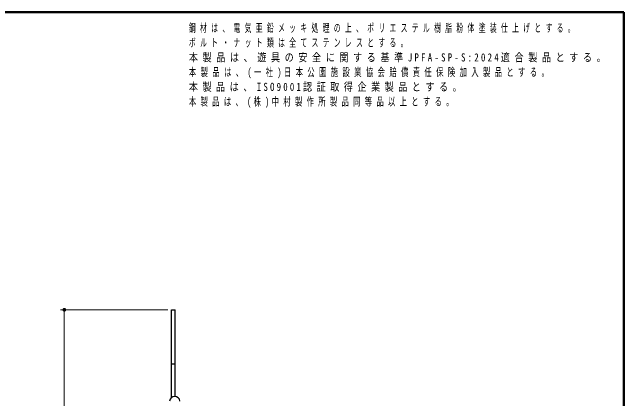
# Model space of a CAD drawing. Units: millimetres on the paper, scale 1:20. Extents: x -385 to 0, y 0 to 267.
# Drawn here: x -166.2 to 0, y 162.1 to 267 of the extents above; entities that cross this region are included whole.
import ezdxf

# ---------------------------------------------------------------- set-up
doc = ezdxf.new("R2010")
doc.units = ezdxf.units.MM
doc.layers.add('LY_1', color=7, linetype='Continuous', lineweight=13)
doc.styles.add('ＭＳ ゴシック', font='')
doc.styles.get('ＭＳ ゴシック').set_extended_font_data('MS Gothic')

# ---------------------------------------------------------------- blocks, each defined once
blk = doc.blocks.new('filled_dot')
at = {"color": 0, "linetype": 'Continuous', "lineweight": -2, "const_width": 1.25}
blk.add_lwpolyline([(-0.625, 0, 1), (0.625, 0, 1)], format="xyb", close=True, dxfattribs=at)

msp = doc.modelspace()

# ---------------------------------------------------------------- linework, layer by layer
at = {"layer": 'LY_1', "lineweight": 50}
for p, q in [((0, 267), (-385, 267)), ((0, 0), (0, 267))]:
    msp.add_line(p, q, dxfattribs=at)
at = {"layer": 'LY_1'}
for p, q in [((-123.875, 186.21), (-153.045, 186.21)), ((-152.045, 86.21), (-152.045, 186.21))]:
    msp.add_line(p, q, dxfattribs=at)
at = {"layer": 'LY_1', "lineweight": 25}
for p, q in [((-122.875, 186.21), (-121.925, 186.21)), ((-122.875, 162.4), (-122.875, 186.21)), ((-121.925, 162.655), (-121.925, 186.21)), ((-122.875, 171.581), (-121.925, 171.581))]:
    msp.add_line(p, q, dxfattribs=at)
msp.add_arc((-122.045, 161.206), 1.454, 9.17167, 170.82833, dxfattribs=at)

# ---------------------------------------------------------------- block references
at = {"layer": 'LY_1', "xscale": 0.4, "yscale": 0.4, "rotation": 270}
msp.add_blockref('filled_dot', (-152.045, 186.21), dxfattribs=at)

# ---------------------------------------------------------------- texts
at = {"layer": 'LY_1', "char_height": 2.199, "attachment_point": 1, "style": 'ＭＳ ゴシック'}
for s, insert in [('\\T1.64;\\W0.6;鋼材は、電気亜鉛メッキ処理の上、ポリエステル樹脂粉体塗装仕上げとする。', (-118.193, 263.842)), ('\\T1.64;\\W0.6;ボルト・ナット類は全てステンレスとする。', (-118.193, 259.842)), ('\\T1.51;\\W0.8;本製品は、遊具の安全に関する基準JPFA-SP-S:2024適合製品とする。', (-118.193, 255.842)), ('\\T1.59;\\W0.65;本製品は、(一社)日本公園施設業協会賠償責任保険加入製品とする。', (-118.193, 251.842)), ('\\T1.5;\\W0.8;本製品は、ISO9001認証取得企業製品とする。', (-118.193, 247.842)), ('\\T1.58;\\W0.65;本製品は、(株)中村製作所製品同等品以上とする。', (-118.193, 243.842))]:
    msp.add_mtext(s, dxfattribs=dict(at, insert=insert))

doc.saveas('drawing.dxf')
